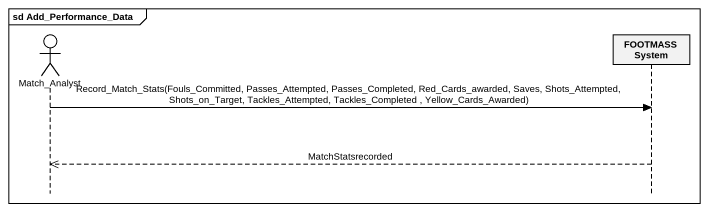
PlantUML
@startuml
mainframe sd Add_Performance_Data
hide footbox
actor Match_Analyst
participant "FOOTMASS System" as FOOTMASS_System

Match_Analyst -> FOOTMASS_System : Record_Match_Stats(Fouls_Committed, Passes_Attempted, Passes_Completed, Red_Cards_awarded, Saves, Shots_Attempted, Shots_on_Target, Tackles_Attempted, Tackles_Completed , Yellow_Cards_Awarded)
FOOTMASS_System -->> Match_Analyst : MatchStatsrecorded
@enduml
